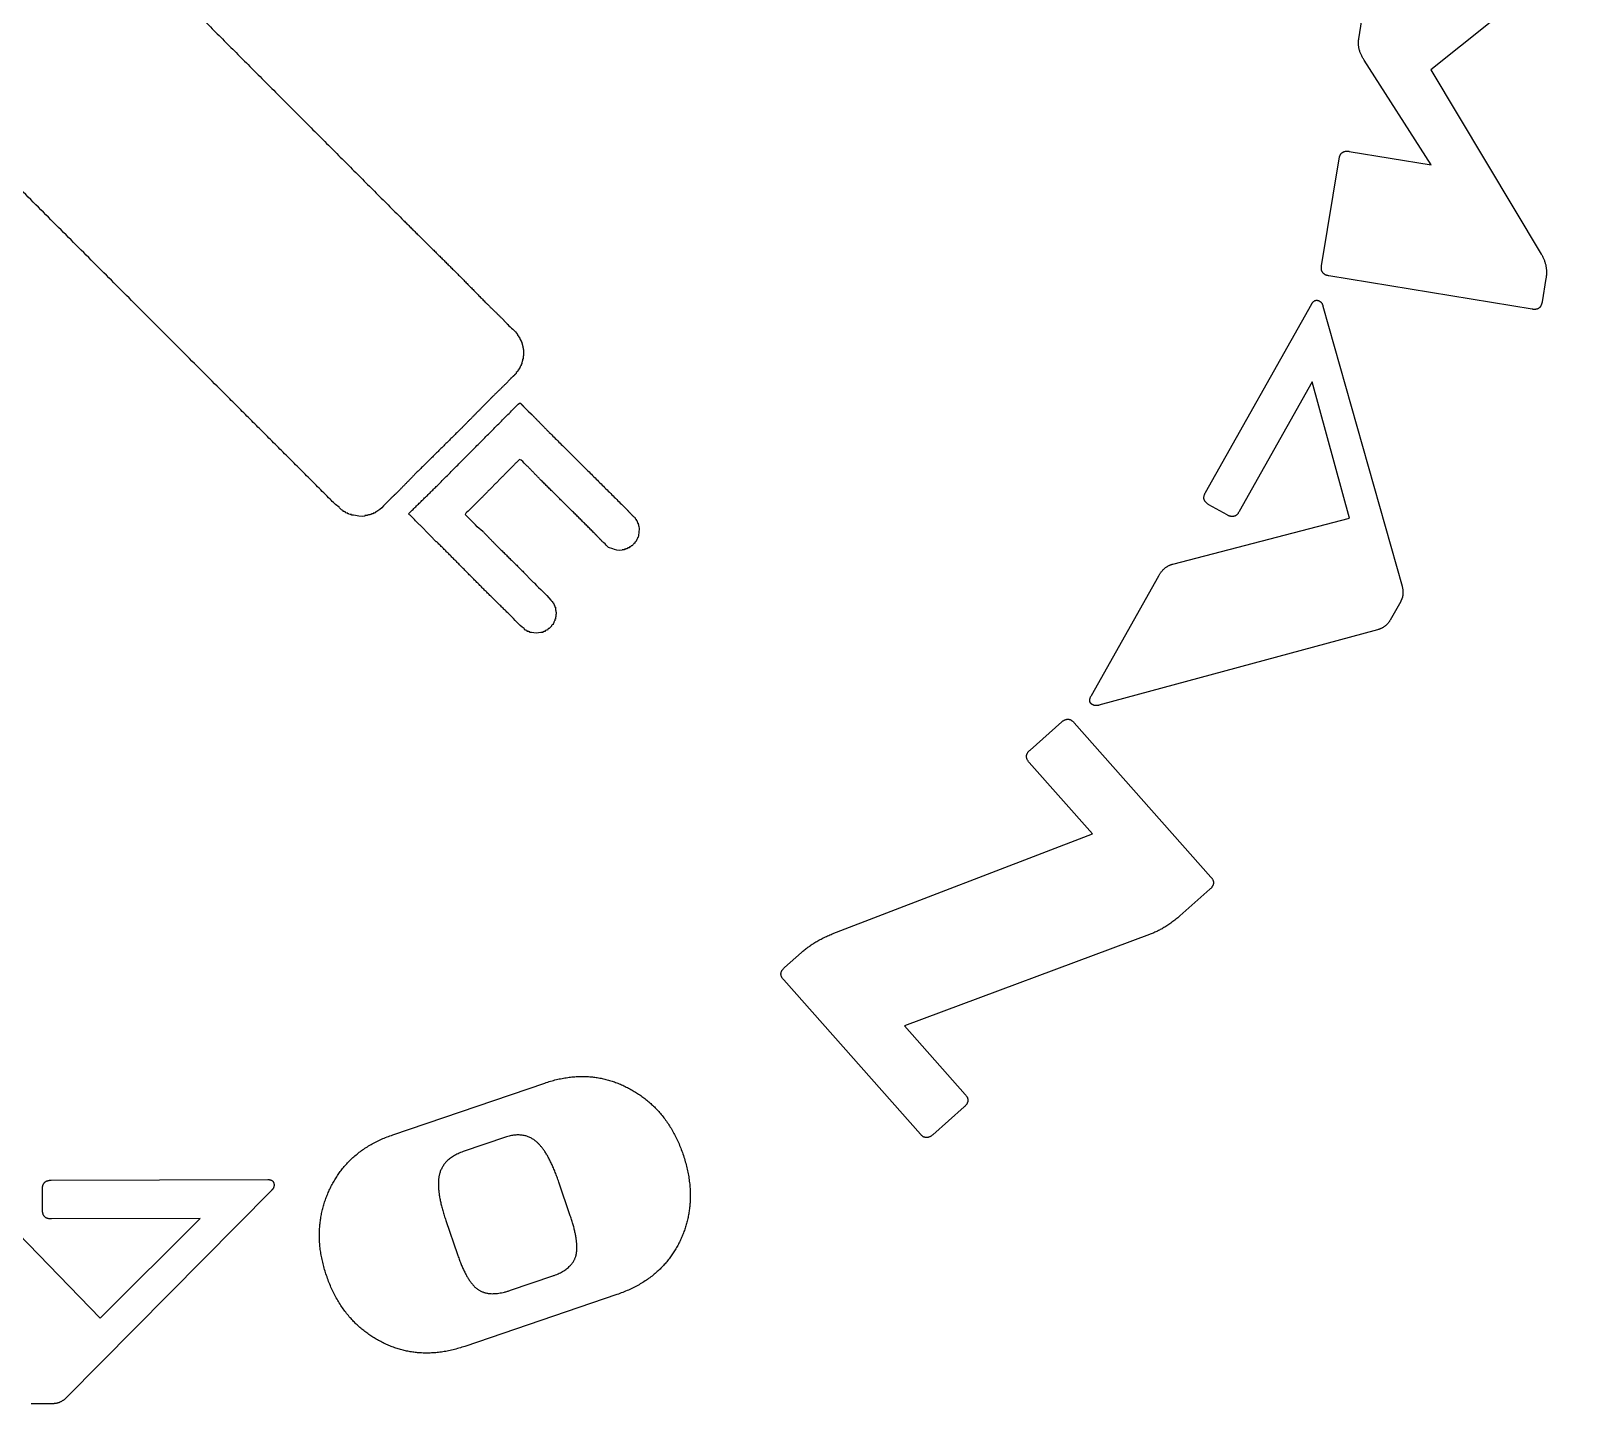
# Model space of a CAD drawing. Header units: millimetres. Extents: x -46.9 to 47.1, y -46.7 to 46.7.
# Drawn here: x -0.21 to 46.6, y -46.7 to -5.55 of the extents above; entities that cross this region are included whole.
import ezdxf

# ---------------------------------------------------------------- set-up
doc = ezdxf.new("R2010")
doc.units = ezdxf.units.MM
doc.layers.get('0').update_dxf_attribs({"linetype": 'CONTINUOUS'})

msp = doc.modelspace()

# ---------------------------------------------------------------- linework, layer by layer
for p, q in [((46.601, -2.832), (41.744, -6.704)), ((39.588, -5.773), (39.68, -5.211)), ((41.755, -9.553), (39.751, -6.417)), ((41.744, -6.704), (45.058, -12.236)), ((39.302, -9.151), (41.755, -9.553)), ((38.471, -12.579), (38.998, -9.37)), ((44.788, -13.884), (38.69, -12.883)), ((45.197, -12.965), (45.083, -13.663)), ((34.991, -19.383), (38.176, -13.724)), ((38.511, -13.789), (40.884, -22.192)), ((14.367, -14.637), (14.367, -14.665)), ((14.395, -14.679), (14.395, -14.707)), ((14.423, -14.721), (14.423, -14.749)), ((14.423, -14.749), (14.437, -14.749)), ((14.437, -14.749), (14.437, -14.777)), ((14.437, -14.777), (14.451, -14.777)), ((14.451, -14.777), (14.451, -14.805)), ((14.451, -14.805), (14.465, -14.805)), ((14.465, -14.805), (14.465, -14.833)), ((14.465, -14.833), (14.479, -14.833)), ((14.479, -14.833), (14.479, -14.861)), ((14.479, -14.861), (14.493, -14.861)), ((14.521, -15.435), (14.507, -15.435)), ((14.521, -15.379), (14.521, -15.435)), ((14.535, -15.379), (14.521, -15.379)), ((14.535, -15.281), (14.535, -15.379)), ((14.549, -15.281), (14.535, -15.281)), ((14.549, -15.113), (14.549, -15.281)), ((14.325, -15.785), (14.325, -15.813)), ((14.381, -15.715), (14.381, -15.743)), ((14.423, -15.673), (14.409, -15.673)), ((14.409, -15.673), (14.409, -15.701)), ((14.437, -15.645), (14.423, -15.645)), ((14.423, -15.645), (14.423, -15.673)), ((14.437, -15.617), (14.437, -15.645)), ((14.451, -15.617), (14.437, -15.617)), ((14.451, -15.589), (14.451, -15.617)), ((14.465, -15.589), (14.451, -15.589)), ((14.493, -15.533), (14.479, -15.533)), ((38.189, -16.065), (36.001, -19.952)), ((39.308, -20.144), (38.189, -16.065)), ((14.423, -16.696), (14.451, -16.696)), ((13.219, -19.609), (12.925, -19.903)), ((9.284, -20.015), (9.284, -20.001)), ((9.312, -20.015), (9.284, -20.015)), ((9.312, -20.029), (9.312, -20.015)), ((9.396, -20.057), (9.396, -20.043)), ((9.452, -20.057), (9.396, -20.057)), ((9.788, -20.071), (9.788, -20.085)), ((9.872, -20.071), (9.788, -20.071)), ((9.872, -20.057), (9.872, -20.071)), ((9.998, -20.029), (9.97, -20.029)), ((9.97, -20.029), (9.97, -20.043)), ((10.04, -20.015), (9.998, -20.015)), ((9.998, -20.015), (9.998, -20.029)), ((10.04, -20.001), (10.04, -20.015)), ((10.096, -19.973), (10.096, -19.987)), ((10.124, -19.973), (10.096, -19.973)), ((35.64, -20.053), (35.092, -19.744)), ((12.897, -20.141), (13.107, -20.351)), ((17.897, -20.141), (17.897, -20.169)), ((17.925, -20.183), (17.925, -20.211)), ((17.953, -20.225), (17.953, -20.267)), ((17.953, -20.267), (17.967, -20.267)), ((17.967, -20.267), (17.967, -20.295)), ((17.967, -20.295), (17.981, -20.295)), ((17.981, -20.295), (17.981, -20.337)), ((17.981, -20.337), (17.995, -20.337)), ((17.995, -20.337), (17.995, -20.393)), ((17.995, -20.393), (18.009, -20.393)), ((34.011, -21.526), (39.308, -20.144)), ((11.945, -20.855), (11.931, -20.855)), ((17.224, -21.065), (17.098, -21.023)), ((17.658, -21.051), (17.658, -21.065)), ((17.686, -21.051), (17.658, -21.051)), ((17.686, -21.037), (17.686, -21.051)), ((17.714, -21.037), (17.686, -21.037)), ((17.756, -21.009), (17.728, -21.009)), ((17.799, -20.981), (17.77, -20.981)), ((17.883, -20.869), (17.883, -20.897)), ((17.925, -20.813), (17.925, -20.841)), ((17.939, -20.813), (17.925, -20.813)), ((17.981, -20.729), (17.967, -20.729)), ((17.574, -21.093), (17.504, -21.093)), ((17.504, -21.093), (17.504, -21.107)), ((17.574, -21.079), (17.574, -21.093)), ((17.616, -21.079), (17.574, -21.079)), ((17.616, -21.065), (17.616, -21.079)), ((17.658, -21.065), (17.616, -21.065)), ((31.57, -25.462), (33.589, -21.874)), ((15.418, -22.648), (15.418, -22.676)), ((15.446, -22.69), (15.446, -22.718)), ((15.446, -22.718), (15.46, -22.718)), ((15.474, -22.774), (15.488, -22.774)), ((15.488, -22.774), (15.488, -22.816)), ((15.488, -22.816), (15.502, -22.816)), ((40.844, -22.643), (40.526, -23.208)), ((15.39, -23.362), (15.39, -23.39)), ((15.446, -23.306), (15.432, -23.306)), ((15.432, -23.306), (15.432, -23.334)), ((15.488, -23.222), (15.474, -23.222)), ((15.488, -23.18), (15.488, -23.222)), ((15.502, -23.18), (15.488, -23.18)), ((15.516, -22.97), (15.53, -22.97)), ((14.704, -23.544), (14.662, -23.544)), ((14.704, -23.558), (14.704, -23.544)), ((14.732, -23.558), (14.704, -23.558)), ((14.732, -23.572), (14.732, -23.558)), ((14.788, -23.572), (14.732, -23.572)), ((15.124, -23.572), (15.068, -23.572)), ((15.124, -23.558), (15.124, -23.572)), ((15.152, -23.558), (15.124, -23.558)), ((15.194, -23.544), (15.152, -23.544)), ((15.152, -23.544), (15.152, -23.558)), ((15.32, -23.46), (15.292, -23.46)), ((40.152, -23.494), (31.797, -25.759)), ((29.731, -27.1), (30.68, -26.259)), ((31.054, -26.282), (35.152, -30.907)), ((31.604, -29.614), (29.709, -27.474)), ((23.802, -32.615), (31.604, -29.614)), ((35.123, -31.274), (34.218, -32.076)), ((33.308, -32.633), (25.967, -35.369)), ((22.371, -33.621), (22.878, -33.171)), ((26.446, -38.621), (22.348, -33.995)), ((25.967, -35.369), (27.791, -37.428)), ((10.629, -38.637), (15.185, -37.084)), ((27.762, -37.795), (26.814, -38.636)), ((14.006, -38.71), (12.741, -39.142)), ((-1.958, -40.202), (1.855, -44.131)), ((0.389, -39.999), (6.883, -39.98)), ((15.951, -41.068), (15.606, -40.054)), ((0.127, -40.894), (0.125, -40.265)), ((6.992, -40.304), (0.851, -46.511)), ((4.853, -41.145), (0.393, -41.158)), ((1.855, -44.131), (4.853, -41.145)), ((12.221, -41.208), (12.567, -42.222)), ((14.158, -43.298), (15.423, -42.867)), ((17.347, -43.426), (12.79, -44.979)), ((0.439, -46.699), (-0.21, -46.701))]:
    msp.add_line(p, q)
at = {"extrusion": (0, 0, -1)}
for centre, radius, start, end in [((-14.42, -19.077), 1.83, 306.5186, 315.8533), ((-14.928, -23.169), 0.427, 250.8429, 289.1571)]:
    msp.add_arc(centre, radius, start, end, dxfattribs=at)
for points, degree in [([(4.396, -4.652), (7.673, -7.936), (10.95, -11.22)], 2), ([(39.751, -6.417), (39.534, -6.103), (39.588, -5.773)], 2), ([(5.741, -16.57), (0.91, -11.732), (-3.922, -6.893)], 2), ([(38.998, -9.37), (39.04, -9.108), (39.302, -9.151)], 2), ([(10.95, -11.22), (11.777, -12.039), (12.603, -12.858)], 2), ([(38.69, -12.883), (38.428, -12.84), (38.471, -12.579)], 2), ([(45.058, -12.236), (45.262, -12.568), (45.197, -12.965)], 2), ([(12.603, -12.858), (13.009, -13.271), (13.415, -13.685)], 2), ([(13.415, -13.685), (13.667, -13.93), (13.919, -14.175)], 2), ([(38.176, -13.724), (38.267, -13.561), (38.413, -13.643)], 2), ([(38.413, -13.643), (38.49, -13.687), (38.511, -13.789)], 2), ([(45.083, -13.663), (45.04, -13.925), (44.788, -13.884)], 2), ([(13.919, -14.175), (13.996, -14.259), (14.073, -14.343)], 2), ([(14.073, -14.343), (14.164, -14.434), (14.294, -14.533), (14.367, -14.637)], 3), ([(14.367, -14.665), (14.377, -14.67), (14.386, -14.674), (14.395, -14.679)], 3), ([(14.395, -14.707), (14.405, -14.712), (14.414, -14.716), (14.423, -14.721)], 3), ([(14.493, -14.861), (14.521, -14.987), (14.549, -15.113)], 2), ([(14.507, -15.435), (14.503, -15.468), (14.498, -15.501), (14.493, -15.533)], 3), ([(14.325, -15.813), (14.234, -15.897), (14.143, -15.981)], 2), ([(14.381, -15.743), (14.363, -15.757), (14.344, -15.771), (14.325, -15.785)], 3), ([(14.409, -15.701), (14.4, -15.706), (14.391, -15.711), (14.381, -15.715)], 3), ([(14.479, -15.533), (14.475, -15.552), (14.47, -15.571), (14.465, -15.589)], 3), ([(14.073, -16.065), (13.863, -16.269), (13.653, -16.472)], 2), ([(14.143, -15.981), (14.12, -16.009), (14.097, -16.037), (14.073, -16.065)], 3), ([(8.752, -19.581), (7.246, -18.075), (5.741, -16.57)], 2), ([(11.959, -19.174), (13.191, -17.935), (14.423, -16.696)], 2), ([(13.653, -16.472), (13.163, -16.969), (12.673, -17.466)], 2), ([(14.451, -16.696), (14.571, -16.822), (14.69, -16.948)], 2), ([(14.69, -16.948), (14.746, -16.997), (14.802, -17.046)], 2), ([(14.802, -17.046), (15.061, -17.312), (15.32, -17.578)], 2), ([(12.673, -17.466), (11.987, -18.145), (11.3, -18.824)], 2), ([(15.32, -17.578), (16.475, -18.726), (17.63, -19.875)], 2), ([(14.423, -18.39), (13.821, -18.999), (13.219, -19.609)], 2), ([(14.606, -18.544), (14.556, -18.495), (14.506, -18.402), (14.423, -18.39)], 3), ([(14.662, -18.586), (14.643, -18.572), (14.624, -18.558), (14.606, -18.544)], 3), ([(15.026, -18.964), (14.844, -18.775), (14.662, -18.586)], 2), ([(11.3, -18.824), (11.027, -19.104), (10.754, -19.385)], 2), ([(11.104, -20.015), (11.531, -19.595), (11.959, -19.174)], 2), ([(16.65, -20.575), (15.838, -19.77), (15.026, -18.964)], 2), ([(9.018, -19.819), (8.919, -19.748), (8.836, -19.665), (8.752, -19.581)], 3), ([(10.558, -19.567), (10.423, -19.702), (10.289, -19.869), (10.124, -19.973)], 3), ([(10.754, -19.385), (10.656, -19.475), (10.558, -19.567)], 2), ([(35.092, -19.744), (34.861, -19.614), (34.991, -19.383)], 2), ([(9.088, -19.903), (9.064, -19.875), (9.041, -19.847), (9.018, -19.819)], 3), ([(9.13, -19.917), (9.116, -19.912), (9.102, -19.907), (9.088, -19.903)], 3), ([(9.144, -19.945), (9.139, -19.935), (9.134, -19.926), (9.13, -19.917)], 3), ([(9.2, -19.959), (9.181, -19.954), (9.162, -19.949), (9.144, -19.945)], 3), ([(9.214, -19.987), (9.209, -19.977), (9.204, -19.968), (9.2, -19.959)], 3), ([(9.284, -20.001), (9.26, -19.996), (9.237, -19.991), (9.214, -19.987)], 3), ([(9.396, -20.043), (9.368, -20.038), (9.34, -20.033), (9.312, -20.029)], 3), ([(9.788, -20.085), (9.701, -20.11), (9.505, -20.074), (9.452, -20.057)], 3), ([(9.97, -20.043), (9.937, -20.047), (9.905, -20.052), (9.872, -20.057)], 3), ([(10.096, -19.987), (10.077, -19.991), (10.059, -19.996), (10.04, -20.001)], 3), ([(11.16, -20.071), (11.148, -20.058), (11.101, -20.039), (11.104, -20.015)], 3), ([(11.314, -20.225), (11.263, -20.173), (11.211, -20.123), (11.16, -20.071)], 3), ([(12.925, -19.903), (12.882, -19.946), (12.817, -19.976), (12.799, -20.043)], 3), ([(12.799, -20.043), (12.841, -20.067), (12.864, -20.107), (12.897, -20.141)], 3), ([(17.63, -19.875), (17.721, -19.973), (17.813, -20.071)], 2), ([(17.813, -20.071), (17.841, -20.094), (17.869, -20.117), (17.897, -20.141)], 3), ([(36.001, -19.952), (35.871, -20.183), (35.64, -20.053)], 2), ([(11.931, -20.855), (11.623, -20.54), (11.314, -20.225)], 2), ([(13.331, -20.547), (13.527, -20.75), (13.723, -20.953)], 2), ([(16.916, -20.855), (16.783, -20.715), (16.65, -20.575)], 2), ([(17.897, -20.169), (17.906, -20.173), (17.915, -20.178), (17.925, -20.183)], 3), ([(17.925, -20.211), (17.934, -20.215), (17.943, -20.22), (17.953, -20.225)], 3), ([(18.009, -20.393), (18.029, -20.463), (17.998, -20.688), (17.981, -20.729)], 3), ([(13.401, -22.325), (12.673, -21.59), (11.945, -20.855)], 2), ([(13.723, -20.953), (14.136, -21.359), (14.549, -21.765)], 2), ([(16.958, -20.883), (16.944, -20.874), (16.93, -20.864), (16.916, -20.855)], 3), ([(17.098, -21.023), (17.043, -20.988), (17.004, -20.928), (16.958, -20.883)], 3), ([(17.728, -21.009), (17.724, -21.018), (17.719, -21.028), (17.714, -21.037)], 3), ([(17.77, -20.981), (17.766, -20.99), (17.761, -21), (17.756, -21.009)], 3), ([(17.855, -20.911), (17.836, -20.934), (17.817, -20.958), (17.799, -20.981)], 3), ([(17.883, -20.897), (17.873, -20.902), (17.864, -20.906), (17.855, -20.911)], 3), ([(17.925, -20.841), (17.911, -20.85), (17.897, -20.86), (17.883, -20.869)], 3), ([(17.967, -20.729), (17.957, -20.757), (17.948, -20.785), (17.939, -20.813)], 3), ([(17.504, -21.107), (17.41, -21.134), (17.277, -21.086), (17.224, -21.065)], 3), ([(33.589, -21.874), (33.743, -21.6), (34.011, -21.526)], 2), ([(14.549, -21.765), (14.711, -21.933), (14.872, -22.101)], 2), ([(14.143, -23.054), (13.772, -22.69), (13.401, -22.325)], 2), ([(14.872, -22.101), (15.036, -22.266), (15.224, -22.414), (15.362, -22.606)], 3), ([(40.884, -22.192), (40.955, -22.447), (40.844, -22.643)], 2), ([(15.362, -22.606), (15.38, -22.62), (15.399, -22.634), (15.418, -22.648)], 3), ([(15.418, -22.676), (15.427, -22.68), (15.436, -22.685), (15.446, -22.69)], 3), ([(15.46, -22.718), (15.464, -22.736), (15.469, -22.755), (15.474, -22.774)], 3), ([(15.502, -22.816), (15.506, -22.867), (15.511, -22.918), (15.516, -22.97)], 3), ([(14.564, -23.46), (14.402, -23.346), (14.281, -23.191), (14.143, -23.054)], 3), ([(15.39, -23.39), (15.371, -23.404), (15.352, -23.418), (15.334, -23.432)], 3), ([(15.432, -23.334), (15.418, -23.343), (15.404, -23.352), (15.39, -23.362)], 3), ([(15.474, -23.222), (15.464, -23.25), (15.455, -23.278), (15.446, -23.306)], 3), ([(15.53, -22.97), (15.516, -23.075), (15.502, -23.18)], 2), ([(40.526, -23.208), (40.406, -23.422), (40.152, -23.494)], 2), ([(14.592, -23.502), (14.582, -23.488), (14.573, -23.474), (14.564, -23.46)], 3), ([(14.648, -23.516), (14.629, -23.511), (14.61, -23.506), (14.592, -23.502)], 3), ([(14.662, -23.544), (14.657, -23.534), (14.652, -23.525), (14.648, -23.516)], 3), ([(15.208, -23.516), (15.203, -23.525), (15.198, -23.534), (15.194, -23.544)], 3), ([(15.264, -23.502), (15.245, -23.506), (15.226, -23.511), (15.208, -23.516)], 3), ([(15.292, -23.46), (15.282, -23.474), (15.273, -23.488), (15.264, -23.502)], 3), ([(15.334, -23.432), (15.329, -23.441), (15.324, -23.45), (15.32, -23.46)], 3), ([(31.596, -25.736), (31.459, -25.658), (31.57, -25.462)], 2), ([(31.797, -25.759), (31.69, -25.789), (31.596, -25.736)], 2), ([(30.68, -26.259), (30.878, -26.083), (31.054, -26.282)], 2), ([(29.709, -27.474), (29.533, -27.276), (29.731, -27.1)], 2), ([(35.152, -30.907), (35.321, -31.098), (35.123, -31.274)], 2), ([(34.218, -32.076), (33.785, -32.46), (33.308, -32.633)], 2), ([(22.878, -33.171), (23.268, -32.826), (23.802, -32.615)], 2), ([(22.348, -33.995), (22.172, -33.797), (22.371, -33.621)], 2), ([(15.185, -37.084), (16.533, -36.624), (17.698, -37.239)], 2), ([(17.698, -37.239), (18.862, -37.854), (19.325, -39.212)], 2), ([(27.791, -37.428), (27.961, -37.62), (27.762, -37.795)], 2), ([(8.725, -40.298), (9.271, -39.1), (10.629, -38.637)], 2), ([(14.919, -38.83), (14.545, -38.527), (14.006, -38.71)], 2), ([(15.606, -40.054), (15.292, -39.134), (14.919, -38.83)], 2), ([(26.814, -38.636), (26.615, -38.812), (26.446, -38.621)], 2), ([(12.741, -39.142), (12.156, -39.341), (12.03, -39.81)], 2), ([(19.325, -39.212), (19.8, -40.607), (19.257, -41.783)], 2), ([(0.125, -40.265), (0.124, -40), (0.389, -39.999)], 2), ([(6.883, -39.98), (7.07, -39.979), (7.07, -40.146)], 2), ([(7.07, -40.146), (7.07, -40.235), (6.992, -40.304)], 2), ([(12.03, -39.81), (11.904, -40.278), (12.221, -41.208)], 2), ([(8.641, -42.854), (8.178, -41.496), (8.725, -40.298)], 2), ([(0.393, -41.158), (0.127, -41.159), (0.127, -40.894)], 2), ([(16.112, -42.284), (16.233, -41.895), (15.951, -41.068)], 2), ([(19.257, -41.783), (18.714, -42.96), (17.347, -43.426)], 2), ([(12.567, -42.222), (12.855, -43.068), (13.2, -43.287)], 2), ([(15.423, -42.867), (15.99, -42.674), (16.112, -42.284)], 2), ([(10.267, -44.837), (9.11, -44.23), (8.641, -42.854)], 2), ([(13.2, -43.287), (13.545, -43.507), (14.158, -43.298)], 2), ([(12.79, -44.979), (11.423, -45.445), (10.267, -44.837)], 2), ([(0.851, -46.511), (0.665, -46.698), (0.439, -46.699)], 2)]:
    msp.add_open_spline(points, degree=degree)

doc.saveas('drawing.dxf')
